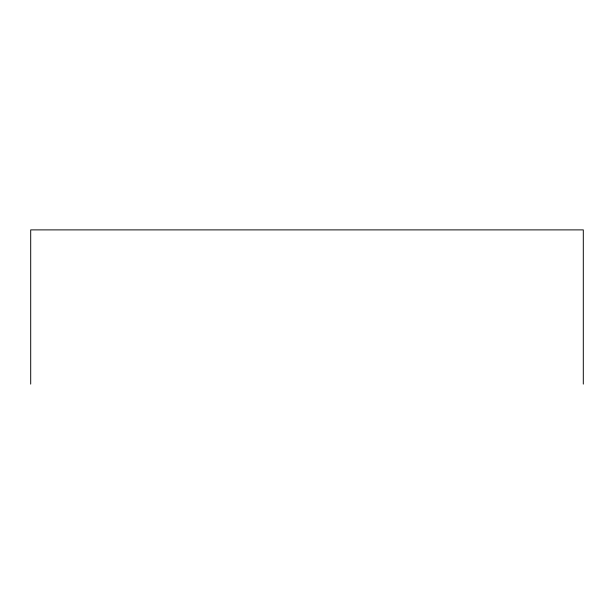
<?xml version="1.0" encoding="UTF-8"?>
<svg xmlns="http://www.w3.org/2000/svg" width="614" height="614" viewBox="0 0 614 614"><rect width="100%" height="100%" fill="white"/><g stroke="black" fill="none" stroke-linecap="round" stroke-linejoin="round"><path stroke-width="0.92" d="M583.3 384.111L583.3 229.889L30.7 229.889L30.7 384.111"/></g></svg>
